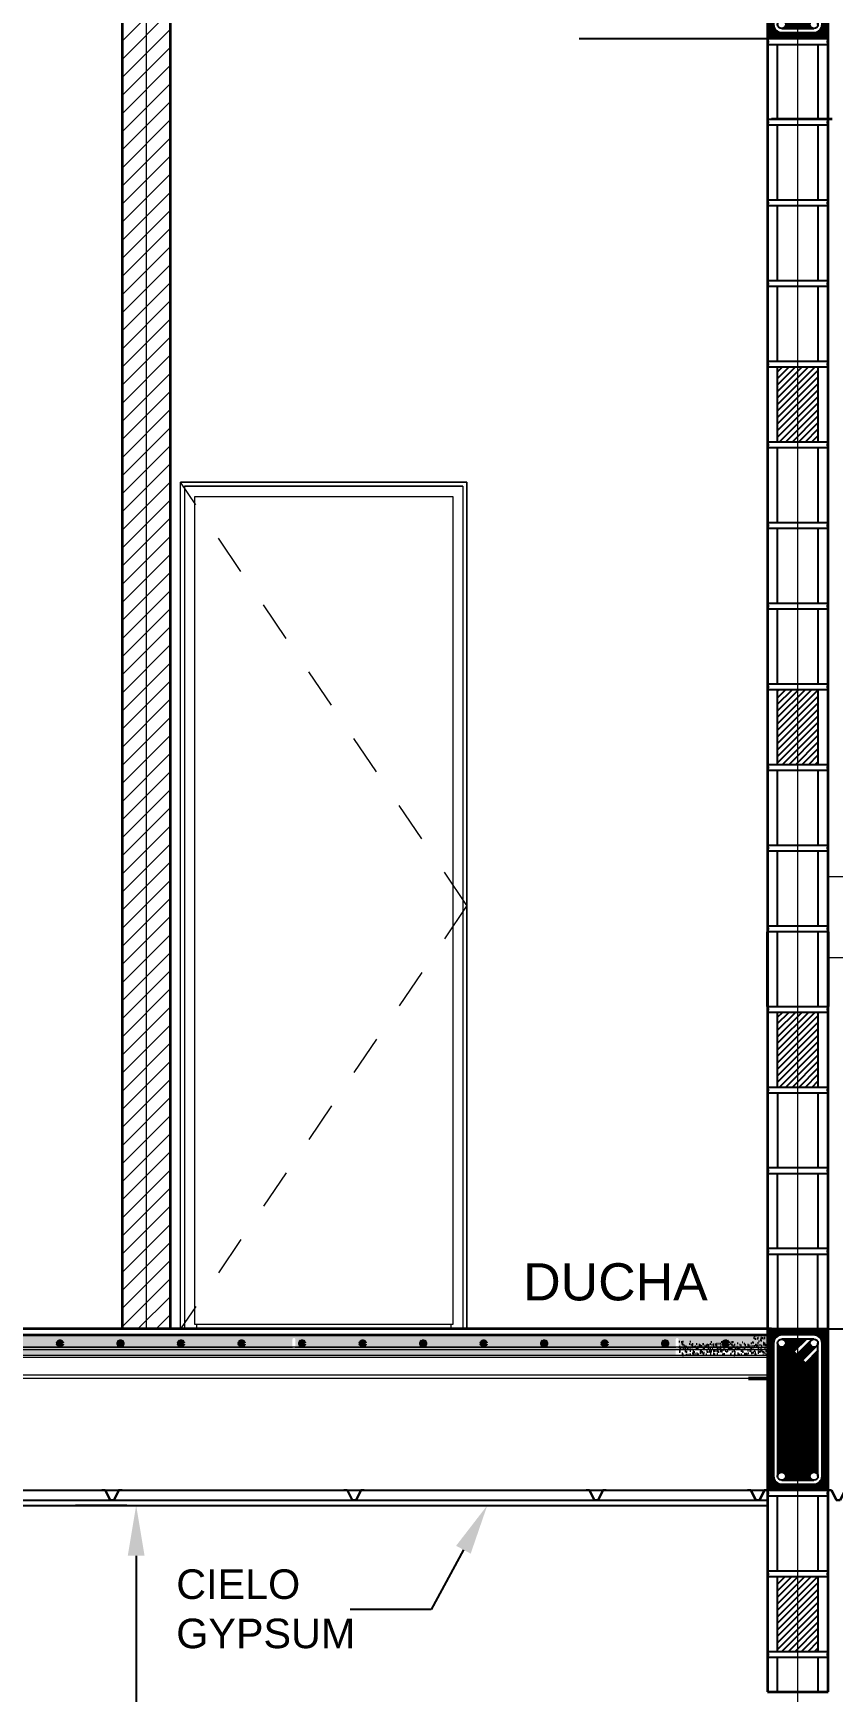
# Model space of a CAD drawing. Header units: inches. Extents: x -6 to 158, y 10 to 161.
# Drawn here: x 32.628 to 34.61, y 34.363 to 38.476 of the extents above; entities that cross this region are included whole.
import ezdxf
from ezdxf import colors
from ezdxf.entities.mleader import LeaderData, LeaderLine
from ezdxf.math import Vec2, Vec3

# ---------------------------------------------------------------- set-up
doc = ezdxf.new("R2010")
doc.units = ezdxf.units.IN
doc.header["$MEASUREMENT"] = 0
for name, pattern in [('Dash', [6, 3, -3]), ('DASHED2', [9.525, 6.35, -3.175]), ('Grid Line', [22.225, 12.7, -3.175, 3.175, -3.175])]:
    doc.linetypes.add(name, pattern=pattern)
for name, color, linetype in [('10 HATCH 2', 9, 'Continuous'), ('3', 3, 'Continuous'), ('4', 4, 'Continuous'), ('4 Paredes', 5, 'Continuous'), ('5', 5, 'Continuous'), ('8', 4, 'Continuous'), ('A-WALL-PATT', 9, 'Continuous'), ('Bloques', 9, 'Continuous'), ('Dim', 2, 'Continuous'), ('Emplantillado', 2, 'Continuous'), ('L2', 2, 'Continuous'), ('Proy', 1, 'DASHED2'), ('TEXTO', 2, 'Continuous'), ('Texturas', 1, 'Continuous')]:
    doc.layers.add(name, color=color, linetype=linetype)
for name, color, linetype, lineweight in [('A-COLS', 3, 'Continuous', 9), ('A-DETL', 90, 'Continuous', 9), ('A-DETL-THIN', 151, 'Continuous', 18), ('A-DOOR', 2, 'Continuous', 9), ('A-DOOR-FRAM', 2, 'Continuous', 18), ('A-FLOR', 5, 'Continuous', 9), ('A-WALL', 5, 'Continuous', 9), ('S-GRID', 1, 'Continuous', 9)]:
    doc.layers.add(name, color=color, linetype=linetype, lineweight=lineweight)
doc.styles.add('style1', font='micross.ttf')
doc.dimstyles.new('1-50', dxfattribs={"dimscale": 0.05, "dimtxt": 2, "dimasz": 2.5, "dimexe": 3, "dimexo": 1, "dimgap": 1, "dimtad": 0, "dimtih": 1, "dimtoh": 1, "dimzin": 1, "dimdsep": 46, "dimtxsty": 'style1', "dimcen": 2.5, "dimclrd": 124, "dimclre": 124, "dimclrt": 1, "dimadec": 0, "dimazin": 0, "dimtfac": 1, "dimtmove": 2, "dimatfit": 3, "dimfxl": 1, "dimtolj": 1, "dimtzin": 0, "dimlwd": -1, "dimlwe": -1, "dimarcsym": 0})
pattern_1 = [(135, (0, 0), (-0.00224506403027, -0.00224506403027), [])]
pattern_2 = [(37.5, (33.144167, 27.236105), (-0.000406733, 0.012431279), [0.000335, -0.009471, 0.000335, -0.010632, -0.010484]), (37.5, (33.144167, 27.236105), (-0.000406733, 0.012431279), [-0.020774, 0.000335, -0.010149]), (7.5, (33.144167, 27.236105), (0.011418176, 0.018207136), [0.000335, -0.004955, 0.000335, -0.008503, -0.003387]), (7.5, (33.144167, 27.236105), (0.011418176, 0.018207136), [-0.014129, 0.000335, -0.003052]), (327.5, (33.136232, 27.236105), (0.020091206, 3.676e-05), [0.000335, -0.002891, 0.000335, -0.011278, -0.015161]), (327.5, (33.136232, 27.236105), (0.020091206, 3.676e-05), [-0.014839, 0.000335, -0.014826]), (317.5, (33.136232, 27.236105), (0.019394415, 0.00566181), [0.000335, -0.001278, 0.000335, -0.007278, -0.00871]), (317.5, (33.136232, 27.236105), (0.019394415, 0.00566181), [-0.009226, 0.000335, -0.008374])]
pattern_3 = [(45, (-3109.066727, -1566.303653), (-0.00808223051, 0.00808223051), [])]
pattern_4 = [(135, (0.154969, 0), (-0.00224506403027, -0.00224506403027), [])]

# ---------------------------------------------------------------- blocks, each defined once
blk = doc.blocks.new('Doors_Door-sets_JELD-WEN_Interior_HP_FS12_FCore_Single_1_0 - 690 x 2090 mm - M7 x M21-899233-Section 1')
at = {"layer": 'A-DOOR', "color": 251, "linetype": 'Dash'}
for q in [(-2975.1, 5100), (-2975.1, 3000)]:
    blk.add_line((-2265.1, 4050), q, dxfattribs=at)
at = {"layer": 'A-DOOR', "color": 1}
for p, q in [((-2975.1, 3000), (-2975.1, 5100)), ((-2265.1, 5100), (-2975.1, 5100)), ((-2965.1, 5090), (-2965.1, 3000)), ((-2965.1, 5090), (-2275.1, 5090)), ((-2299.1, 5064), (-2940.1, 5064)), ((-2940.1, 5064), (-2940.1, 3012)), ((-2299.1, 3012), (-2299.1, 5064)), ((-2275.1, 5090), (-2275.1, 3000)), ((-2265.1, 3000), (-2265.1, 5100)), ((-2940.1, 3012), (-2299.1, 3012)), ((-2935.1, 3000), (-2935.1, 3012)), ((-2305.1, 3012), (-2305.1, 3000))]:
    blk.add_line(p, q, dxfattribs=at)
at = {"layer": 'A-DOOR-FRAM', "color": 1}
for p, q in [((-2275.1, 5090), (-2965.1, 5090)), ((-2965.1, 5090), (-2965.1, 3000)), ((-2275.1, 5090), (-2275.1, 3000)), ((-2935.1, 3000), (-2935.1, 3012)), ((-2305.1, 3012), (-2305.1, 3000))]:
    blk.add_line(p, q, dxfattribs=at)
blk = doc.blocks.new('vcc')
at = {"layer": 'Texturas'}
h = blk.add_hatch(dxfattribs=at)
h.set_pattern_fill('ANSI31', color=253, scale=0.001, angle=90)
h.set_pattern_definition(pattern_1)
h.paths.add_polyline_path([(26746.7064, 3376.2823), (26746.8564, 3376.2823), (26746.8564, 3376.6823), (26746.7064, 3376.6823)])
h.paths.add_polyline_path([(26746.7414, 3376.6673), (26746.8214, 3376.6673, -0.414214), (26746.8414, 3376.6473), (26746.8414, 3376.3173, -0.414214), (26746.8214, 3376.2973), (26746.7414, 3376.2973, -0.414214), (26746.7214, 3376.3173), (26746.7214, 3376.6473, -0.414214)], flags=16)
h.paths.add_polyline_path([(26746.7414, 3376.6573), (26746.8214, 3376.6573, -0.414214), (26746.8314, 3376.6473), (26746.8314, 3376.3173, -0.414214), (26746.8214, 3376.3073), (26746.7414, 3376.3073, -0.414214), (26746.7314, 3376.3173), (26746.7314, 3376.6473, -0.414214)], flags=0)
h = blk.add_hatch(dxfattribs=at)
h.set_pattern_fill('ANSI31', color=253, scale=0.001, angle=90, style=0)
h.set_pattern_definition(pattern_1)
h.paths.add_polyline_path([(26746.7314, 3376.3173, -1), (26746.7514, 3376.3173, -0.414214), (26746.7414, 3376.3073), (26746.8214, 3376.3073, -0.414214), (26746.8114, 3376.3173, -1), (26746.8314, 3376.3173), (26746.8314, 3376.6291), (26746.8002, 3376.5978), (26746.7932, 3376.6049), (26746.8285, 3376.6403, -0.668179), (26746.8114, 3376.6473, -0.198912), (26746.8144, 3376.6544), (26746.779, 3376.6191), (26746.7719, 3376.6261), (26746.8032, 3376.6573), (26746.7414, 3376.6573, -0.414214), (26746.7514, 3376.6473, -1), (26746.7314, 3376.6473)])
at = {"layer": '3'}
for p, q in [((26746.8032, 3376.6573), (26746.7719, 3376.6261)), ((26746.8144, 3376.6544), (26746.779, 3376.6191)), ((26746.8285, 3376.6403), (26746.7932, 3376.6049)), ((26746.779, 3376.6191), (26746.7719, 3376.6261)), ((26746.7932, 3376.6049), (26746.8002, 3376.5978)), ((26746.8314, 3376.6291), (26746.8002, 3376.5978))]:
    blk.add_line(p, q, dxfattribs=at)
blk.add_lwpolyline([(26746.8414, 3376.3173), (26746.8414, 3376.6473, 0.414214), (26746.8214, 3376.6673), (26746.7414, 3376.6673, 0.414214), (26746.7214, 3376.6473), (26746.7214, 3376.3173, 0.414214), (26746.7414, 3376.2973), (26746.8214, 3376.2973)], format="xyb", dxfattribs=at)
for points in [[(26746.7314, 3376.6473), (26746.7314, 3376.3173)], [(26746.8214, 3376.6573), (26746.7414, 3376.6573)], [(26746.8314, 3376.3173), (26746.8314, 3376.6473)], [(26746.7414, 3376.3073), (26746.8214, 3376.3073)]]:
    blk.add_lwpolyline(points, dxfattribs=at)
blk.add_arc((26746.8214, 3376.3173), 0.02, 270, 0, dxfattribs=at)
at = {"layer": '4'}
for centre in [(26746.7414, 3376.6473), (26746.8214, 3376.6473), (26746.7414, 3376.3173), (26746.8214, 3376.3173)]:
    blk.add_circle(centre, 0.01, dxfattribs=at)
at = {"layer": '5'}
blk.add_lwpolyline([(26746.7064, 3376.2823), (26746.8564, 3376.2823), (26746.8564, 3376.6823), (26746.7064, 3376.6823)], close=True, dxfattribs=at)
blk = doc.blocks.new('vcv')
at = {"layer": 'Texturas'}
h = blk.add_hatch(dxfattribs=at)
h.set_pattern_fill('ANSI31', color=253, scale=0.001, angle=90)
h.set_pattern_definition(pattern_4)
h.paths.add_polyline_path([(26746.8614, 3376.3323), (26747.0114, 3376.3323), (26747.0114, 3376.6823), (26746.8614, 3376.6823)])
h.paths.add_polyline_path([(26746.8964, 3376.6673), (26746.9764, 3376.6673, -0.414214), (26746.9964, 3376.6473), (26746.9964, 3376.3673, -0.414214), (26746.9764, 3376.3473), (26746.8964, 3376.3473, -0.414214), (26746.8764, 3376.3673), (26746.8764, 3376.6473, -0.414214)], flags=16)
h.paths.add_polyline_path([(26746.8964, 3376.6573), (26746.9764, 3376.6573, -0.414214), (26746.9864, 3376.6473), (26746.9864, 3376.3673, -0.414214), (26746.9764, 3376.3573), (26746.8964, 3376.3573, -0.414214), (26746.8864, 3376.3673), (26746.8864, 3376.6473, -0.414214)], flags=0)
h = blk.add_hatch(dxfattribs=at)
h.set_pattern_fill('ANSI31', color=253, scale=0.001, angle=90, style=0)
h.set_pattern_definition(pattern_4)
h.paths.add_polyline_path([(26746.8864, 3376.3673, -1), (26746.9064, 3376.3673, -0.414214), (26746.8964, 3376.3573), (26746.9764, 3376.3573, -0.414214), (26746.9664, 3376.3673, -1), (26746.9864, 3376.3673), (26746.9864, 3376.6291), (26746.9552, 3376.5978), (26746.9481, 3376.6049), (26746.9835, 3376.6403, -0.668179), (26746.9664, 3376.6473, -0.198912), (26746.9693, 3376.6544), (26746.934, 3376.6191), (26746.9269, 3376.6261), (26746.9581, 3376.6573), (26746.8964, 3376.6573, -0.414214), (26746.9064, 3376.6473, -1), (26746.8864, 3376.6473)])
at = {"layer": '3'}
for p, q in [((26746.9581, 3376.6573), (26746.9269, 3376.6261)), ((26746.9693, 3376.6544), (26746.934, 3376.6191)), ((26746.9835, 3376.6403), (26746.9481, 3376.6049)), ((26746.934, 3376.6191), (26746.9269, 3376.6261)), ((26746.9481, 3376.6049), (26746.9552, 3376.5978)), ((26746.9864, 3376.6291), (26746.9552, 3376.5978))]:
    blk.add_line(p, q, dxfattribs=at)
blk.add_lwpolyline([(26746.9964, 3376.3673), (26746.9964, 3376.6473, 0.414214), (26746.9764, 3376.6673), (26746.8964, 3376.6673, 0.414214), (26746.8764, 3376.6473), (26746.8764, 3376.3673, 0.414214), (26746.8964, 3376.3473), (26746.9764, 3376.3473)], format="xyb", dxfattribs=at)
for points in [[(26746.8864, 3376.6473), (26746.8864, 3376.3673)], [(26746.9764, 3376.6573), (26746.8964, 3376.6573)], [(26746.9864, 3376.3673), (26746.9864, 3376.6473)], [(26746.8964, 3376.3573), (26746.9764, 3376.3573)]]:
    blk.add_lwpolyline(points, dxfattribs=at)
blk.add_arc((26746.9764, 3376.3673), 0.02, 270, 0, dxfattribs=at)
at = {"layer": '4'}
for centre in [(26746.8964, 3376.6473), (26746.9764, 3376.6473), (26746.8964, 3376.3673), (26746.9764, 3376.3673)]:
    blk.add_circle(centre, 0.01, dxfattribs=at)
at = {"layer": '5'}
blk.add_lwpolyline([(26746.8614, 3376.3323), (26747.0114, 3376.3323), (26747.0114, 3376.6823), (26746.8614, 3376.6823)], close=True, dxfattribs=at)
blk = doc.blocks.new('A$C3A4E2C9F')
at = {"color": 2}
for p, q in [((-0.0481, 0.0009), (-0.0481, -0.0001)), ((-0.0397, 0.0009), (-0.0481, 0.0009)), ((-0.0397, 0.0009), (-0.0275, -0.0231)), ((-0.0066, 0.0009), (-0.0187, -0.0231)), ((0.0019, 0.0009), (-0.0066, 0.0009)), ((0.0019, -0.0001), (0.0019, 0.0009)), ((-0.0403, -0.0001), (-0.0481, -0.0001)), ((-0.0403, -0.0001), (-0.0281, -0.0241)), ((-0.0281, -0.0241), (-0.0231, -0.0241)), ((-0.0281, -0.0241), (-0.0181, -0.0241)), ((-0.0275, -0.0231), (-0.0187, -0.0231)), ((-0.006, -0.0001), (-0.0181, -0.0241)), ((0.0019, -0.0001), (-0.006, -0.0001))]:
    blk.add_line(p, q, dxfattribs=at)
blk = doc.blocks.new('*D649')
at = {"layer": 'Defpoints', "color": 0, "transparency": 16777216}
for p in [(32.8833, 34.825), (32.9104, 34.825), (32.9104, 32.2625)]:
    blk.add_point(p, dxfattribs=at)
at = {"layer": 'Dim', "color": 124, "transparency": 16777216}
for p, q in [((32.8604, 34.825), (32.7333, 34.825)), ((32.8833, 34.7), (32.8833, 33.6455)), ((32.8833, 32.3875), (32.8833, 33.4421)), ((32.8604, 32.2625), (32.7333, 32.2625))]:
    blk.add_line(p, q, dxfattribs=at)
for points in [[(32.8625, 34.7), (32.9041, 34.7), (32.8833, 34.825)], [(32.8625, 32.3875), (32.9041, 32.3875), (32.8833, 32.2625)]]:
    blk.add_solid(points, dxfattribs=at)
at = {"layer": 'Dim', "color": 1, "transparency": 16777216, "insert": (32.8833, 33.5438), "char_height": 0.1, "attachment_point": 5, "style": 'style1'}
blk.add_mtext('\\A1;2.56', dxfattribs=at)
blk = doc.blocks.new('*D652')
at = {"layer": 'Defpoints', "color": 0, "transparency": 16777216}
for p in [(34.5983, 34.3625), (37.2711, 34.3625), (34.5983, 33.8625)]:
    blk.add_point(p, dxfattribs=at)
at = {"layer": 'Dim', "color": 124, "transparency": 16777216}
for p, q in [((34.6483, 34.3625), (37.4211, 34.3625)), ((37.2711, 33.9875), (37.2711, 34.2375)), ((34.6483, 33.8625), (37.4211, 33.8625))]:
    blk.add_line(p, q, dxfattribs=at)
for points in [[(37.2502, 34.2375), (37.2919, 34.2375), (37.2711, 34.3625)], [(37.2502, 33.9875), (37.2919, 33.9875), (37.2711, 33.8625)]]:
    blk.add_solid(points, dxfattribs=at)
at = {"layer": 'Dim', "color": 1, "transparency": 16777216, "insert": (37.6529, 34.1125), "char_height": 0.1, "attachment_point": 5, "style": 'style1'}
blk.add_mtext('\\A1;0.50', dxfattribs=at)
blk = doc.blocks.new('*D653')
at = {"layer": 'Defpoints', "color": 0, "transparency": 16777216}
for p in [(34.5983, 34.8625), (37.2711, 34.8625), (34.5983, 34.3625)]:
    blk.add_point(p, dxfattribs=at)
at = {"layer": 'Dim', "color": 124, "transparency": 16777216}
for p, q in [((34.6483, 34.8625), (37.4211, 34.8625)), ((37.2711, 34.4875), (37.2711, 34.7375)), ((34.6483, 34.3625), (37.4211, 34.3625))]:
    blk.add_line(p, q, dxfattribs=at)
for points in [[(37.2502, 34.7375), (37.2919, 34.7375), (37.2711, 34.8625)], [(37.2502, 34.4875), (37.2919, 34.4875), (37.2711, 34.3625)]]:
    blk.add_solid(points, dxfattribs=at)
at = {"layer": 'Dim', "color": 1, "transparency": 16777216, "insert": (37.6529, 34.6125), "char_height": 0.1, "attachment_point": 5, "style": 'style1'}
blk.add_mtext('\\A1;0.50', dxfattribs=at)
blk = doc.blocks.new('*D654')
at = {"layer": 'Defpoints', "color": 0, "transparency": 16777216}
for p in [(34.5983, 35.2625), (37.2711, 35.2625), (34.5983, 34.8625)]:
    blk.add_point(p, dxfattribs=at)
at = {"layer": 'Dim', "color": 124, "transparency": 16777216}
for p, q in [((34.6483, 35.2625), (37.4211, 35.2625)), ((37.2711, 34.9875), (37.2711, 35.1375)), ((34.6483, 34.8625), (37.4211, 34.8625))]:
    blk.add_line(p, q, dxfattribs=at)
for points in [[(37.2502, 35.1375), (37.2919, 35.1375), (37.2711, 35.2625)], [(37.2502, 34.9875), (37.2919, 34.9875), (37.2711, 34.8625)]]:
    blk.add_solid(points, dxfattribs=at)
at = {"layer": 'Dim', "color": 1, "transparency": 16777216, "insert": (37.6529, 35.0625), "char_height": 0.1, "attachment_point": 5, "style": 'style1'}
blk.add_mtext('\\A1;0.40', dxfattribs=at)
blk = doc.blocks.new('*D655')
at = {"layer": 'Defpoints', "color": 0, "transparency": 16777216}
for p in [(34.5983, 38.4625), (37.2711, 38.4625), (34.5983, 35.2625)]:
    blk.add_point(p, dxfattribs=at)
at = {"layer": 'Dim', "color": 124, "transparency": 16777216}
for p, q in [((34.6483, 38.4625), (37.4211, 38.4625)), ((37.2711, 38.3375), (37.2711, 36.9642)), ((37.2711, 35.3875), (37.2711, 36.7608)), ((34.6483, 35.2625), (37.4211, 35.2625))]:
    blk.add_line(p, q, dxfattribs=at)
for points in [[(37.2502, 38.3375), (37.2919, 38.3375), (37.2711, 38.4625)], [(37.2502, 35.3875), (37.2919, 35.3875), (37.2711, 35.2625)]]:
    blk.add_solid(points, dxfattribs=at)
at = {"layer": 'Dim', "color": 1, "transparency": 16777216, "insert": (37.2711, 36.8625), "char_height": 0.1, "attachment_point": 5, "style": 'style1'}
blk.add_mtext('\\A1;3.20', dxfattribs=at)

msp = doc.modelspace()

# ---------------------------------------------------------------- hatches: boundary and pattern name
at = {"layer": '10 HATCH 2'}
h = msp.add_hatch(dxfattribs=at)
h.set_pattern_fill('ANSI31', color=251, scale=0.0036)
h.set_pattern_definition(pattern_3)
h.paths.add_polyline_path([(34.5733, 37.6475), (34.5231, 37.6475), (34.5231, 37.4625), (34.5733, 37.4625)])
h.paths.add_polyline_path([(34.5231, 37.6475), (34.4733, 37.6475), (34.4733, 37.4625), (34.5231, 37.4625)])
h = msp.add_hatch(dxfattribs=at)
h.set_pattern_fill('ANSI31', color=251, scale=0.0036)
h.set_pattern_definition(pattern_3)
h.paths.add_polyline_path([(34.5733, 36.8475), (34.5231, 36.8475), (34.5231, 36.6625), (34.5733, 36.6625)])
h.paths.add_polyline_path([(34.5231, 36.8475), (34.4733, 36.8475), (34.4733, 36.6625), (34.5231, 36.6625)])
h = msp.add_hatch(dxfattribs=at)
h.set_pattern_fill('ANSI31', color=251, scale=0.0036)
h.set_pattern_definition(pattern_3)
h.paths.add_polyline_path([(34.5733, 36.0475), (34.5231, 36.0475), (34.5231, 35.8625), (34.5733, 35.8625)])
h.paths.add_polyline_path([(34.5231, 36.0475), (34.4733, 36.0475), (34.4733, 35.8625), (34.5231, 35.8625)])
h = msp.add_hatch(dxfattribs=at)
h.set_pattern_fill('FP1_1', color=251, scale=0.001, style=0, pattern_type=2)
h.set_pattern_definition(pattern_2)
h.paths.add_polyline_path([(33.2946, 35.2205), (33.293, 35.2207), (33.2916, 35.2213), (33.2903, 35.2223), (33.2894, 35.2235), (33.2888, 35.225), (33.2886, 35.2265), (33.2888, 35.2281), (33.2894, 35.2295), (33.2903, 35.2308), (33.2916, 35.2317), (33.293, 35.2323), (33.2946, 35.2325), (33.2961, 35.2323), (33.2976, 35.2317), (33.2988, 35.2308), (33.2998, 35.2295), (33.3003, 35.2281), (33.3006, 35.2265), (33.3003, 35.225), (33.2998, 35.2235), (33.2988, 35.2223), (33.2976, 35.2213), (33.2961, 35.2207)], flags=16)
h.paths.add_polyline_path([(33.8946, 35.2205), (33.893, 35.2207), (33.8916, 35.2213), (33.8903, 35.2223), (33.8894, 35.2235), (33.8888, 35.225), (33.8886, 35.2265), (33.8888, 35.2281), (33.8894, 35.2295), (33.8903, 35.2308), (33.8916, 35.2317), (33.893, 35.2323), (33.8946, 35.2325), (33.8961, 35.2323), (33.8976, 35.2317), (33.8988, 35.2308), (33.8998, 35.2295), (33.9003, 35.2281), (33.9006, 35.2265), (33.9003, 35.225), (33.8998, 35.2235), (33.8988, 35.2223), (33.8976, 35.2213), (33.8961, 35.2207)], flags=16)
h.paths.add_polyline_path([(34.0446, 35.2205), (34.043, 35.2207), (34.0416, 35.2213), (34.0403, 35.2223), (34.0394, 35.2235), (34.0388, 35.225), (34.0386, 35.2265), (34.0388, 35.2281), (34.0394, 35.2295), (34.0403, 35.2308), (34.0416, 35.2317), (34.043, 35.2323), (34.0446, 35.2325), (34.0461, 35.2323), (34.0476, 35.2317), (34.0488, 35.2308), (34.0498, 35.2295), (34.0503, 35.2281), (34.0506, 35.2265), (34.0503, 35.225), (34.0498, 35.2235), (34.0488, 35.2223), (34.0476, 35.2213), (34.0461, 35.2207)], flags=16)
h.paths.add_polyline_path([(34.1946, 35.2205), (34.193, 35.2207), (34.1916, 35.2213), (34.1903, 35.2223), (34.1894, 35.2235), (34.1888, 35.225), (34.1886, 35.2265), (34.1888, 35.2281), (34.1894, 35.2295), (34.1903, 35.2308), (34.1916, 35.2317), (34.193, 35.2323), (34.1946, 35.2325), (34.1961, 35.2323), (34.1976, 35.2317), (34.1988, 35.2308), (34.1998, 35.2295), (34.2003, 35.2281), (34.2006, 35.2265), (34.2003, 35.225), (34.1998, 35.2235), (34.1988, 35.2223), (34.1976, 35.2213), (34.1961, 35.2207)], flags=16)
h.paths.add_polyline_path([(33.5946, 35.2205), (33.593, 35.2207), (33.5916, 35.2213), (33.5903, 35.2223), (33.5894, 35.2235), (33.5888, 35.225), (33.5886, 35.2265), (33.5888, 35.2281), (33.5894, 35.2295), (33.5903, 35.2308), (33.5916, 35.2317), (33.593, 35.2323), (33.5946, 35.2325), (33.5961, 35.2323), (33.5976, 35.2317), (33.5988, 35.2308), (33.5998, 35.2295), (33.6003, 35.2281), (33.6006, 35.2265), (33.6003, 35.225), (33.5998, 35.2235), (33.5988, 35.2223), (33.5976, 35.2213), (33.5961, 35.2207)], flags=16)
h.paths.add_polyline_path([(33.4446, 35.2205), (33.443, 35.2207), (33.4416, 35.2213), (33.4403, 35.2223), (33.4394, 35.2235), (33.4388, 35.225), (33.4386, 35.2265), (33.4388, 35.2281), (33.4394, 35.2295), (33.4403, 35.2308), (33.4416, 35.2317), (33.443, 35.2323), (33.4446, 35.2325), (33.4461, 35.2323), (33.4476, 35.2317), (33.4488, 35.2308), (33.4498, 35.2295), (33.4503, 35.2281), (33.4506, 35.2265), (33.4503, 35.225), (33.4498, 35.2235), (33.4488, 35.2223), (33.4476, 35.2213), (33.4461, 35.2207)], flags=16)
h.paths.add_polyline_path([(33.7446, 35.2205), (33.743, 35.2207), (33.7416, 35.2213), (33.7403, 35.2223), (33.7394, 35.2235), (33.7388, 35.225), (33.7386, 35.2265), (33.7388, 35.2281), (33.7394, 35.2295), (33.7403, 35.2308), (33.7416, 35.2317), (33.743, 35.2323), (33.7446, 35.2325), (33.7461, 35.2323), (33.7476, 35.2317), (33.7488, 35.2308), (33.7498, 35.2295), (33.7503, 35.2281), (33.7506, 35.2265), (33.7503, 35.225), (33.7498, 35.2235), (33.7488, 35.2223), (33.7476, 35.2213), (33.7461, 35.2207)], flags=16)
h.paths.add_polyline_path([(34.3446, 35.2205), (34.343, 35.2207), (34.3416, 35.2213), (34.3403, 35.2223), (34.3394, 35.2235), (34.3388, 35.225), (34.3386, 35.2265), (34.3388, 35.2281), (34.3394, 35.2295), (34.3403, 35.2308), (34.3416, 35.2317), (34.343, 35.2323), (34.3446, 35.2325), (34.3461, 35.2323), (34.3476, 35.2317), (34.3491, 35.2304), (34.3498, 35.2295), (34.3503, 35.2281), (34.3506, 35.2265), (34.3503, 35.225), (34.3495, 35.2232), (34.3488, 35.2223), (34.3476, 35.2213), (34.3461, 35.2207)], flags=16)
h.paths.add_polyline_path([(33.1446, 35.2205), (33.143, 35.2207), (33.1416, 35.2213), (33.1403, 35.2223), (33.1394, 35.2235), (33.1388, 35.225), (33.1386, 35.2265), (33.1388, 35.2281), (33.1394, 35.2295), (33.1403, 35.2308), (33.1416, 35.2317), (33.143, 35.2323), (33.1446, 35.2325), (33.1461, 35.2323), (33.1476, 35.2317), (33.1488, 35.2308), (33.1498, 35.2295), (33.1503, 35.2281), (33.1506, 35.2265), (33.1503, 35.225), (33.1495, 35.2232), (33.1488, 35.2223), (33.1476, 35.2213), (33.1461, 35.2207)], flags=16)
h.paths.add_polyline_path([(32.0483, 35.2175), (32.0483, 35.2475), (31.4512, 35.2475), (31.4512, 35.2175)])
h.paths.add_polyline_path([(32.1983, 35.2475), (32.1983, 35.2175), (33.2708, 35.2175), (33.2708, 35.2365), (33.2709, 35.2374), (33.2712, 35.2383), (33.2718, 35.239), (33.2725, 35.2395), (33.2734, 35.2399), (33.2743, 35.24), (33.2752, 35.2399), (33.276, 35.2395), (33.2767, 35.239), (33.2773, 35.2383), (33.2777, 35.2374), (33.2778, 35.2365), (33.2778, 35.2175), (34.2208, 35.2175), (34.2208, 35.2365), (34.2209, 35.2374), (34.2212, 35.2383), (34.2218, 35.239), (34.2225, 35.2395), (34.2234, 35.2399), (34.2243, 35.24), (34.2252, 35.2399), (34.226, 35.2395), (34.2267, 35.239), (34.2273, 35.2383), (34.2277, 35.2374), (34.2278, 35.2365), (34.2278, 35.2175), (34.4483, 35.2175), (34.4483, 35.2475)])
h = msp.add_hatch(dxfattribs=at)
h.set_pattern_fill('FP1_1', color=251, scale=0.001, style=0, pattern_type=2)
h.set_pattern_definition(pattern_2)
h.paths.add_polyline_path([(33.2778, 35.1975), (34.2208, 35.1975), (34.2208, 35.2311), (34.1983, 35.2311), (34.1988, 35.2308), (34.1998, 35.2295), (34.2003, 35.2281), (34.2006, 35.2265), (34.2003, 35.225), (34.1998, 35.2235), (34.1988, 35.2223), (34.1976, 35.2213), (34.1961, 35.2207), (34.1946, 35.2205), (34.193, 35.2207), (34.1916, 35.2213), (34.1903, 35.2223), (34.1894, 35.2235), (34.1888, 35.225), (34.1886, 35.2265), (34.1888, 35.2281), (34.1894, 35.2295), (34.1903, 35.2308), (34.1908, 35.2311), (34.0483, 35.2311), (34.0488, 35.2308), (34.0498, 35.2295), (34.0503, 35.2281), (34.0506, 35.2265), (34.0503, 35.225), (34.0498, 35.2235), (34.0488, 35.2223), (34.0476, 35.2213), (34.0461, 35.2207), (34.0446, 35.2205), (34.043, 35.2207), (34.0416, 35.2213), (34.0403, 35.2223), (34.0394, 35.2235), (34.0388, 35.225), (34.0386, 35.2265), (34.0388, 35.2281), (34.0394, 35.2295), (34.0403, 35.2308), (34.0408, 35.2311), (33.8983, 35.2311), (33.8988, 35.2308), (33.8998, 35.2295), (33.9003, 35.2281), (33.9006, 35.2265), (33.9003, 35.225), (33.8998, 35.2235), (33.8988, 35.2223), (33.8976, 35.2213), (33.8961, 35.2207), (33.8946, 35.2205), (33.893, 35.2207), (33.8916, 35.2213), (33.8903, 35.2223), (33.8894, 35.2235), (33.8888, 35.225), (33.8886, 35.2265), (33.8888, 35.2281), (33.8894, 35.2295), (33.8903, 35.2308), (33.8908, 35.2175), (33.7483, 35.2175), (33.7488, 35.2308), (33.7498, 35.2295), (33.7503, 35.2281), (33.7506, 35.2265), (33.7503, 35.225), (33.7498, 35.2235), (33.7488, 35.2223), (33.7476, 35.2213), (33.7461, 35.2207), (33.7446, 35.2205), (33.743, 35.2207), (33.7416, 35.2213), (33.7403, 35.2223), (33.7394, 35.2235), (33.7388, 35.225), (33.7386, 35.2265), (33.7388, 35.2281), (33.7394, 35.2295), (33.7403, 35.2308), (33.7408, 35.2111), (33.5983, 35.2111), (33.5988, 35.2308), (33.5998, 35.2295), (33.6003, 35.2281), (33.6006, 35.2265), (33.6003, 35.225), (33.5998, 35.2235), (33.5988, 35.2223), (33.5976, 35.2213), (33.5961, 35.2207), (33.5946, 35.2205), (33.593, 35.2207), (33.5916, 35.2213), (33.5903, 35.2223), (33.5894, 35.2235), (33.5888, 35.225), (33.5886, 35.2265), (33.5888, 35.2281), (33.5894, 35.2295), (33.5903, 35.2308), (33.5908, 35.2111), (33.4483, 35.2111), (33.4488, 35.2308), (33.4498, 35.2295), (33.4503, 35.2281), (33.4506, 35.2265), (33.4503, 35.225), (33.4498, 35.2235), (33.4488, 35.2223), (33.4476, 35.2213), (33.4461, 35.2207), (33.4446, 35.2205), (33.443, 35.2207), (33.4416, 35.2213), (33.4403, 35.2223), (33.4394, 35.2235), (33.4388, 35.225), (33.4386, 35.2265), (33.4388, 35.2281), (33.4394, 35.2295), (33.4403, 35.2308), (33.4408, 35.2111), (33.2983, 35.2111), (33.2988, 35.2308), (33.2998, 35.2295), (33.3003, 35.2281), (33.3006, 35.2265), (33.3003, 35.225), (33.2998, 35.2235), (33.2988, 35.2223), (33.2976, 35.2213), (33.2961, 35.2207), (33.2946, 35.2205), (33.293, 35.2207), (33.2916, 35.2213), (33.2903, 35.2223), (33.2894, 35.2235), (33.2888, 35.225), (33.2886, 35.2265), (33.2888, 35.2281), (33.2894, 35.2295), (33.2903, 35.2308), (33.2908, 35.2111), (31.4512, 35.2111), (31.4512, 35.1975)])
h = msp.add_hatch(color=251, dxfattribs=at)
h.paths.add_polyline_path([(32.0483, 35.2111), (32.0483, 35.2175), (31.4512, 35.2175), (31.4512, 35.2111)])
h.paths.add_polyline_path([(32.1983, 35.2175), (32.1983, 35.2111), (34.4012, 35.2111), (34.4012, 35.2175)])
h = msp.add_hatch(color=251, dxfattribs=at)
h.dxf.hatch_style = 1
h.paths.add_polyline_path([(32.6886, 35.2265, 1), (32.7006, 35.2265, 1)])
h = msp.add_hatch(color=251, dxfattribs=at)
h.dxf.hatch_style = 1
h.paths.add_polyline_path([(32.8386, 35.2265, 1), (32.8506, 35.2265, 1)])
h = msp.add_hatch(color=251, dxfattribs=at)
h.dxf.hatch_style = 1
h.paths.add_polyline_path([(32.9886, 35.2265, 1), (33.0006, 35.2265, 1)])
h = msp.add_hatch(color=251, dxfattribs=at)
h.dxf.hatch_style = 1
h.paths.add_polyline_path([(33.1386, 35.2265, 1), (33.1506, 35.2265, 1)])
h = msp.add_hatch(color=251, dxfattribs=at)
h.dxf.hatch_style = 1
h.paths.add_polyline_path([(33.2886, 35.2265, 1), (33.3006, 35.2265, 1)])
h = msp.add_hatch(color=251, dxfattribs=at)
h.dxf.hatch_style = 1
h.paths.add_polyline_path([(33.4386, 35.2265, 1), (33.4506, 35.2265, 1)])
h = msp.add_hatch(color=251, dxfattribs=at)
h.dxf.hatch_style = 1
h.paths.add_polyline_path([(33.5886, 35.2265, 1), (33.6006, 35.2265, 1)])
h = msp.add_hatch(color=251, dxfattribs=at)
h.dxf.hatch_style = 1
h.paths.add_polyline_path([(33.7386, 35.2265, 1), (33.7506, 35.2265, 1)])
h = msp.add_hatch(color=251, dxfattribs=at)
h.dxf.hatch_style = 1
h.paths.add_polyline_path([(33.8886, 35.2265, 1), (33.9006, 35.2265, 1)])
h = msp.add_hatch(color=251, dxfattribs=at)
h.dxf.hatch_style = 1
h.paths.add_polyline_path([(34.0386, 35.2265, 1), (34.0506, 35.2265, 1)])
h = msp.add_hatch(color=251, dxfattribs=at)
h.dxf.hatch_style = 1
h.paths.add_polyline_path([(34.1886, 35.2265, 1), (34.2006, 35.2265, 1)])
h = msp.add_hatch(dxfattribs=at)
h.set_pattern_fill('FP1_1', color=251, scale=0.001, style=0, pattern_type=2)
h.set_pattern_definition(pattern_2)
h.paths.add_polyline_path([(34.4483, 35.1975), (34.4483, 35.2477), (34.3992, 35.2477), (34.43, 35.2301), (34.4252, 35.2311), (34.3483, 35.2311), (34.3491, 35.2304), (34.3498, 35.2295), (34.3503, 35.2281), (34.3506, 35.2265), (34.3503, 35.225), (34.3498, 35.2235), (34.3488, 35.2223), (34.3476, 35.2213), (34.3461, 35.2207), (34.3446, 35.2205), (34.343, 35.2207), (34.3416, 35.2213), (34.3403, 35.2223), (34.3394, 35.2235), (34.3388, 35.225), (34.3386, 35.2265), (34.3388, 35.2281), (34.3394, 35.2295), (34.3403, 35.2308), (34.3408, 35.2311), (34.2278, 35.2311), (34.2278, 35.1975)])
h = msp.add_hatch(color=251, dxfattribs=at)
h.dxf.hatch_style = 1
h.paths.add_polyline_path([(34.3386, 35.2265, 1), (34.3506, 35.2265, 1)])
msp.add_hatch(color=251, dxfattribs=at).paths.add_polyline_path([(34.4483, 35.2111), (34.4483, 35.2175), (34.3969, 35.2175), (34.3969, 35.2111)])
h = msp.add_hatch(dxfattribs=at)
h.set_pattern_fill('ANSI31', color=251, scale=0.0036)
h.set_pattern_definition(pattern_3)
h.paths.add_polyline_path([(34.5733, 34.6475), (34.5231, 34.6475), (34.5231, 34.4625), (34.5733, 34.4625)])
h.paths.add_polyline_path([(34.5231, 34.6475), (34.4733, 34.6475), (34.4733, 34.4625), (34.5231, 34.4625)])
at = {"layer": 'A-WALL-PATT', "lineweight": 18}
h = msp.add_hatch(dxfattribs=at)
h.set_pattern_fill('ANSI31', color=256, scale=0.01, style=0)
h.set_pattern_definition([(45, (-3149.96684, -1566.303653), (-0.0224506403, 0.0224506403), [])])
h.paths.add_polyline_path([(32.9683, 38.4625), (32.9083, 38.4625), (32.9083, 35.2625), (32.9683, 35.2625)])
h.paths.add_polyline_path([(32.9083, 38.4625), (32.8483, 38.4625), (32.8483, 35.2625), (32.9083, 35.2625)])
h.paths.add_polyline_path([(32.9683, 38.8125), (32.9083, 38.8125), (32.9083, 38.4625), (32.9683, 38.4625)])
h.paths.add_polyline_path([(32.8483, 38.4625), (32.9083, 38.4625), (32.9083, 38.8125), (32.8483, 38.8125)])
h.paths.add_polyline_path([(32.9683, 40.2251), (32.9083, 40.2204), (32.9083, 38.8125), (32.9683, 38.8125)])
h.paths.add_polyline_path([(32.9083, 40.2204), (32.8483, 40.2157), (32.8483, 38.8125), (32.9083, 38.8125)])

# ---------------------------------------------------------------- linework, layer by layer
at = {"layer": '4 Paredes', "lineweight": 40}
for p, q in [((34.4483, 36.0625), (34.4483, 36.2475)), ((34.5983, 36.0625), (34.5983, 36.2475))]:
    msp.add_line(p, q, dxfattribs=at)
at = {"layer": 'A-COLS'}
for p, q in [((35.3685, 36.3839), (34.5983, 36.3839)), ((34.5983, 36.1839), (35.3218, 36.1839))]:
    msp.add_line(p, q, dxfattribs=at)
at = {"layer": 'A-DETL'}
for p, q in [((34.4012, 35.2175), (32.1983, 35.2175)), ((32.1983, 35.2111), (34.4012, 35.2111)), ((32.1983, 35.2111), (33.2708, 35.2111)), ((32.1983, 35.1975), (34.4483, 35.1975)), ((32.1983, 35.1925), (34.4483, 35.1925)), ((33.2778, 35.2111), (34.2208, 35.2111)), ((34.2278, 35.2111), (34.4483, 35.2111)), ((34.4483, 35.1475), (32.1983, 35.1475)), ((34.4483, 35.1396), (32.1983, 35.1396))]:
    msp.add_line(p, q, dxfattribs=at)
at = {"layer": 'A-DETL', "lineweight": 50}
for centre in [(32.6946, 35.2265), (32.8446, 35.2265), (32.9946, 35.2265), (33.1446, 35.2265), (33.2946, 35.2265), (33.4446, 35.2265), (33.5946, 35.2265), (33.7446, 35.2265), (33.8946, 35.2265), (34.0446, 35.2265), (34.1946, 35.2265), (34.3446, 35.2265)]:
    msp.add_circle(centre, 0.006, dxfattribs=at)
at = {"layer": 'A-DETL-THIN'}
for p, q in [((33.2708, 35.2175), (32.1983, 35.2175)), ((32.1983, 35.2175), (33.2708, 35.2175)), ((34.2208, 35.2175), (33.2778, 35.2175)), ((33.2778, 35.2175), (34.2208, 35.2175)), ((34.4012, 35.2175), (34.2278, 35.2175)), ((34.2278, 35.2175), (34.4483, 35.2175))]:
    msp.add_line(p, q, dxfattribs=at)
for centre, start, end in [((32.6946, 35.2265), 180, 0), ((32.8446, 35.2265), 0, 180), ((32.8446, 35.2265), 180, 0), ((32.9946, 35.2265), 0, 180), ((33.1446, 35.2265), 0, 180), ((33.1446, 35.2265), 180, 0), ((33.2946, 35.2265), 0, 180), ((33.2946, 35.2265), 180, 0), ((33.4446, 35.2265), 0, 180), ((33.4446, 35.2265), 180, 0), ((33.5946, 35.2265), 180, 0), ((33.7446, 35.2265), 0, 180), ((33.7446, 35.2265), 180, 0), ((33.8946, 35.2265), 0, 180), ((34.0446, 35.2265), 0, 180), ((34.0446, 35.2265), 180, 0), ((34.1946, 35.2265), 0, 180), ((34.1946, 35.2265), 180, 0), ((34.3446, 35.2265), 0, 180), ((34.3446, 35.2265), 180, 0)]:
    msp.add_arc(centre, 0.006, start, end, dxfattribs=at)
at = {"layer": 'A-FLOR', "lineweight": 35}
for p, q in [((34.4583, 35.2625), (19.844, 35.2625)), ((32.1983, 35.2475), (34.4483, 35.2475))]:
    msp.add_line(p, q, dxfattribs=at)
at = {"layer": 'A-WALL', "lineweight": 35}
for p, q in [((34.4483, 40.4159), (34.4483, 34.3625)), ((34.5983, 34.3625), (34.5983, 40.4159)), ((32.8483, 40.2157), (32.8483, 35.2625)), ((32.9683, 35.2625), (32.9683, 40.2251)), ((34.6082, 38.2625), (34.4582, 38.2625)), ((34.4483, 34.3625), (34.5983, 34.3625))]:
    msp.add_line(p, q, dxfattribs=at)
at = {"layer": 'A-WALL'}
for p, q in [((32.9933, 35.2625), (32.9933, 37.3625)), ((32.9933, 37.3625), (33.7033, 37.3625)), ((33.7033, 37.3625), (33.7033, 35.2625))]:
    msp.add_line(p, q, dxfattribs=at)
at = {"layer": 'A-WALL', "lineweight": 50}
msp.add_line((34.4483, 35.1396), (34.4012, 35.1396), dxfattribs=at)
at = {"layer": 'Bloques'}
for p, q in [((34.4483, 38.4625), (34.5983, 38.4625)), ((34.5983, 38.4475), (34.4483, 38.4475)), ((34.4483, 38.2625), (34.5983, 38.2625)), ((34.5983, 38.2475), (34.4483, 38.2475)), ((34.4483, 38.0625), (34.5983, 38.0625)), ((34.5983, 38.0475), (34.4483, 38.0475)), ((34.4483, 37.8625), (34.5983, 37.8625)), ((34.4483, 37.8625), (34.5983, 37.8625)), ((34.5983, 37.8475), (34.4483, 37.8475)), ((34.5983, 37.8475), (34.4483, 37.8475)), ((34.4483, 37.6625), (34.5983, 37.6625)), ((34.5983, 37.6475), (34.4483, 37.6475)), ((34.4483, 37.4625), (34.5983, 37.4625)), ((34.5983, 37.4475), (34.4483, 37.4475)), ((34.4483, 37.2625), (34.5983, 37.2625)), ((34.5983, 37.2475), (34.4483, 37.2475)), ((34.4483, 37.0625), (34.5983, 37.0625)), ((34.5983, 37.0475), (34.4483, 37.0475)), ((34.4483, 36.8625), (34.5983, 36.8625)), ((34.5983, 36.8475), (34.4483, 36.8475)), ((34.4483, 36.6625), (34.5983, 36.6625)), ((34.5983, 36.6475), (34.4483, 36.6475)), ((34.4483, 36.4625), (34.5983, 36.4625)), ((34.5983, 36.4475), (34.4483, 36.4475)), ((34.4483, 36.2625), (34.5983, 36.2625)), ((34.5983, 36.2475), (34.4483, 36.2475)), ((34.4483, 36.0625), (34.4733, 36.0625)), ((34.4733, 36.0475), (34.4483, 36.0475)), ((34.5733, 36.0475), (34.4483, 36.0475)), ((34.4733, 36.0625), (34.5733, 36.0625)), ((34.5733, 36.0625), (34.5983, 36.0625)), ((34.5983, 36.0475), (34.5733, 36.0475)), ((34.5983, 36.0475), (34.5733, 36.0475)), ((34.4483, 35.8625), (34.5983, 35.8625)), ((34.4483, 35.8625), (34.5983, 35.8625)), ((34.4483, 35.8625), (34.4733, 35.8625)), ((34.4483, 35.8625), (34.4733, 35.8625)), ((34.5983, 35.8475), (34.4483, 35.8475)), ((34.4633, 35.8625), (34.4733, 35.8625)), ((34.4733, 35.8625), (34.5533, 35.8625)), ((34.4733, 35.8625), (34.5733, 35.8625)), ((34.4733, 35.8625), (34.5733, 35.8625)), ((34.5733, 35.8625), (34.5983, 35.8625)), ((34.5733, 35.8625), (34.5983, 35.8625)), ((34.4483, 35.6625), (34.4733, 35.6625)), ((34.4733, 35.6475), (34.4483, 35.6475)), ((34.4633, 35.6625), (34.5733, 35.6625)), ((34.5733, 35.6475), (34.4733, 35.6475)), ((34.5733, 35.6625), (34.5983, 35.6625)), ((34.5983, 35.6475), (34.5733, 35.6475)), ((34.5983, 35.6475), (34.5733, 35.6475)), ((34.5983, 35.6475), (34.5733, 35.6475)), ((34.4483, 35.4625), (34.4733, 35.4625)), ((34.4733, 35.4625), (34.5733, 35.4625)), ((34.5733, 35.4625), (34.5983, 35.4625)), ((34.4733, 35.4475), (34.4483, 35.4475)), ((34.5733, 35.4475), (34.4483, 35.4475)), ((34.5983, 35.4475), (34.5733, 35.4475)), ((34.5983, 35.4475), (34.5733, 35.4475)), ((34.4483, 34.8625), (34.5983, 34.8625)), ((34.5983, 34.8475), (34.4483, 34.8475)), ((34.4483, 34.6625), (34.5983, 34.6625)), ((34.5983, 34.6475), (34.4483, 34.6475)), ((34.4483, 34.4625), (34.5983, 34.4625)), ((34.5983, 34.4475), (34.4483, 34.4475))]:
    msp.add_line(p, q, dxfattribs=at)
for centre, start, end in [((34.4366, 38.455), 327.4601, 32.5399), ((34.6101, 38.455), 147.46, 212.54), ((34.4366, 38.255), 327.4601, 32.5399), ((34.6101, 38.255), 147.46, 212.54), ((34.4366, 38.055), 327.4601, 32.5399), ((34.6101, 38.055), 147.46, 212.54), ((34.4366, 37.855), 327.4601, 32.5399), ((34.4366, 37.855), 327.4601, 32.5399), ((34.6101, 37.855), 147.46, 212.54), ((34.6101, 37.855), 147.46, 212.54), ((34.4366, 37.655), 327.4601, 32.5399), ((34.6101, 37.655), 147.46, 212.54), ((34.4366, 37.455), 327.4601, 32.5399), ((34.6101, 37.455), 147.46, 212.54), ((34.4366, 37.255), 327.4601, 32.5399), ((34.6101, 37.255), 147.46, 212.54), ((34.4366, 37.055), 327.4601, 32.5399), ((34.6101, 37.055), 147.46, 212.54), ((34.4366, 36.855), 327.4601, 32.5399), ((34.6101, 36.855), 147.46, 212.54), ((34.4366, 36.655), 327.4601, 32.5399), ((34.6101, 36.655), 147.46, 212.54), ((34.4366, 36.455), 327.4601, 32.5399), ((34.6101, 36.455), 147.46, 212.54), ((34.4366, 36.255), 327.4601, 32.5399), ((34.6101, 36.255), 147.46, 212.54), ((34.4366, 36.055), 327.4601, 32.5399), ((34.6101, 36.055), 147.4601, 212.5399), ((34.4366, 35.855), 327.4601, 32.5399), ((34.6101, 35.855), 147.4601, 212.5399), ((34.4366, 35.655), 327.4601, 32.5399), ((34.6101, 35.655), 147.4601, 212.5399), ((34.4366, 35.455), 327.4601, 32.5399), ((34.6101, 35.455), 147.4601, 212.5399), ((34.4366, 34.855), 327.4601, 32.5399), ((34.6101, 34.855), 147.46, 212.54), ((34.4366, 34.655), 327.4601, 32.5399), ((34.6101, 34.655), 147.46, 212.54), ((34.4366, 34.455), 327.4601, 32.5399), ((34.6101, 34.455), 147.46, 212.54)]:
    msp.add_arc(centre, 0.0139, start, end, dxfattribs=at)
at = {"layer": 'L2', "ltscale": 0.3}
for p, q in [((34.4733, 38.2625), (34.4733, 38.4475)), ((34.5733, 38.4475), (34.5733, 38.2625)), ((34.4733, 38.0625), (34.4733, 38.2475)), ((34.5733, 38.2475), (34.5733, 38.0625)), ((34.4733, 37.8625), (34.4733, 38.0475)), ((34.5733, 38.0475), (34.5733, 37.8625)), ((34.4733, 37.6625), (34.4733, 37.8475)), ((34.5733, 37.8475), (34.5733, 37.6625)), ((34.4733, 37.4625), (34.4733, 37.6475)), ((34.5733, 37.6475), (34.5733, 37.4625)), ((34.4733, 37.2625), (34.4733, 37.4475)), ((34.5733, 37.4475), (34.5733, 37.2625)), ((34.4733, 37.0625), (34.4733, 37.2475)), ((34.5733, 37.2475), (34.5733, 37.0625)), ((34.4733, 36.8625), (34.4733, 37.0475)), ((34.5733, 37.0475), (34.5733, 36.8625)), ((34.4733, 36.6625), (34.4733, 36.8475)), ((34.5733, 36.8475), (34.5733, 36.6625)), ((34.4733, 36.4625), (34.4733, 36.6475)), ((34.5733, 36.6475), (34.5733, 36.4625)), ((34.4733, 36.2625), (34.4733, 36.4475)), ((34.5733, 36.4475), (34.5733, 36.2625)), ((34.4733, 36.0625), (34.4733, 36.2475)), ((34.5733, 36.2475), (34.5733, 36.0625)), ((34.4733, 35.8625), (34.4733, 36.0475)), ((34.5733, 36.0475), (34.5733, 35.8625)), ((34.4733, 35.8475), (34.4733, 35.6625)), ((34.5733, 35.8475), (34.5733, 35.6625)), ((34.4733, 35.4625), (34.4733, 35.6475)), ((34.5733, 35.6475), (34.5733, 35.4625)), ((34.4733, 35.4475), (34.4733, 35.2625)), ((34.5733, 35.2625), (34.5733, 35.4475)), ((34.4733, 34.6625), (34.4733, 34.8475)), ((34.5733, 34.8475), (34.5733, 34.6625)), ((34.4733, 34.4625), (34.4733, 34.6475)), ((34.5733, 34.6475), (34.5733, 34.4625)), ((34.4733, 34.3625), (34.4733, 34.4475)), ((34.5733, 34.4475), (34.5733, 34.3625))]:
    msp.add_line(p, q, dxfattribs=at)
at = {"layer": 'Proy', "color": 253, "ltscale": 0.75}
for p, q in [((19.694, 38.4625), (34.5983, 38.4625)), ((15.9505, 35.2625), (39.9337, 35.2625)), ((16.2438, 34.8625), (34.4483, 34.8625))]:
    msp.add_line(p, q, dxfattribs=at)
at = {"layer": 'S-GRID', "color": 253, "linetype": 'Grid Line'}
msp.add_line((34.5233, 32.2625), (34.5233, 42.468), dxfattribs=at)
at = {"layer": 'S-GRID', "linetype": 'Grid Line'}
msp.add_line((32.9083, 40.2204), (32.9083, 35.2625), dxfattribs=at)
at = {"layer": 'Texturas'}
for p, q in [((32.1983, 34.8625), (34.4483, 34.8625)), ((32.1983, 34.8375), (34.4483, 34.8375)), ((32.1983, 34.825), (34.4483, 34.825))]:
    msp.add_line(p, q, dxfattribs=at)

# ---------------------------------------------------------------- block references
at = {"layer": '8'}
for name, p in [('vcv', (-26712.4131, -3337.8698)), ('vcc', (-26712.2581, -3341.4198))]:
    msp.add_blockref(name, p, dxfattribs=at)
at = {"layer": 'A-DOOR', "xscale": 0.000999999999999, "yscale": 0.000999999999999, "zscale": 0.000999999999999}
msp.add_blockref('Doors_Door-sets_JELD-WEN_Interior_HP_FS12_FCore_Single_1_0 - 690 x 2090 mm - M7 x M21-899233-Section 1', (35.9684, 32.2625), dxfattribs=at)
at = {"layer": 'Emplantillado'}
for p in [(32.8464, 34.8616), (33.4464, 34.8616), (34.0464, 34.8616), (34.4464, 34.8616), (34.6464, 34.8616)]:
    msp.add_blockref('A$C3A4E2C9F', p, dxfattribs=at)

# ---------------------------------------------------------------- texts
at = {"layer": 'TEXTO', "style": 'style1'}
msp.add_text('DUCHA', height=0.09211, dxfattribs=at).set_placement((33.8426, 35.3333))

# ---------------------------------------------------------------- dimensions: what is measured, and where the dimension line sits
at = {"layer": 'Dim'}
for base, p1, p2, picture, middle in [((37.2711, 38.4625), (34.5983, 35.2625), (34.5983, 38.4625), '*D655', (37.2711, 36.8625)), ((37.2711, 35.2625), (34.5983, 34.8625), (34.5983, 35.2625), '*D654', (37.6529, 35.0625)), ((37.2711, 34.8625), (34.5983, 34.3625), (34.5983, 34.8625), '*D653', (37.6529, 34.6125)), ((32.8833, 34.825), (32.9104, 32.2625), (32.9104, 34.825), '*D649', (32.8833, 33.5438)), ((37.2711, 34.3625), (34.5983, 33.8625), (34.5983, 34.3625), '*D652', (37.6529, 34.1125))]:
    dim = msp.add_linear_dim(base=base, p1=p1, p2=p2, angle=90, dimstyle='1-50', override={"dimfxl": 1.25}, dxfattribs=at)
    dim.commit()
    dim.dimension.update_dxf_attribs({"geometry": picture, "text_midpoint": middle})

# ---------------------------------------------------------------- leaders
at = {"layer": 'TEXTO'}
ml = msp.add_multileader_mtext('Standard', dxfattribs=at)
ml.set_content('CIELO \\PGYPSUM', color=256, style='style1')
ml.set_leader_properties(color=1, linetype='ByLayer', lineweight=-1)
ml.build(insert=Vec2(0, 0))
ml.multileader.update_dxf_attribs({"text_right_attachment_type": 2, "dogleg_length": 5, "arrow_head_size": 0.125, "scale": 0.05})
ctx = ml.context
ctx.base_point, ctx.scale, ctx.char_height, ctx.arrow_head_size, ctx.landing_gap_size, ctx.plane_origin = Vec3(32.9827, 34.629), 0.05, 0.0733, 0.125, 0, Vec3(34.4428, 34.3552)
ctx.right_attachment = 2
notes = []
notes.append((ctx, [(0, (1, 1, 0), (33.6144, 34.5666), (-1, 0), 0.201, [(0, [(33.7537, 34.825)], 0, [])])]))
ctx.mtext.insert, ctx.mtext.flow_direction = Vec3(32.9827, 34.6662), 5
for ctx, leaders in notes:
    for number, flags, end, landing, length, lines in leaders:
        leader = LeaderData()
        leader.index, (leader.has_last_leader_line, leader.has_dogleg_vector, leader.attachment_direction) = number, flags
        leader.last_leader_point, leader.dogleg_vector, leader.dogleg_length = Vec3(end), Vec3(landing), length
        for number, points, colour, breaks in lines:
            line = LeaderLine()
            line.index, line.vertices, line.color, line.breaks = number, Vec3.list(points), colors.encode_raw_color(colour), breaks
            leader.lines.append(line)
        ctx.leaders.append(leader)

doc.saveas('drawing.dxf')
